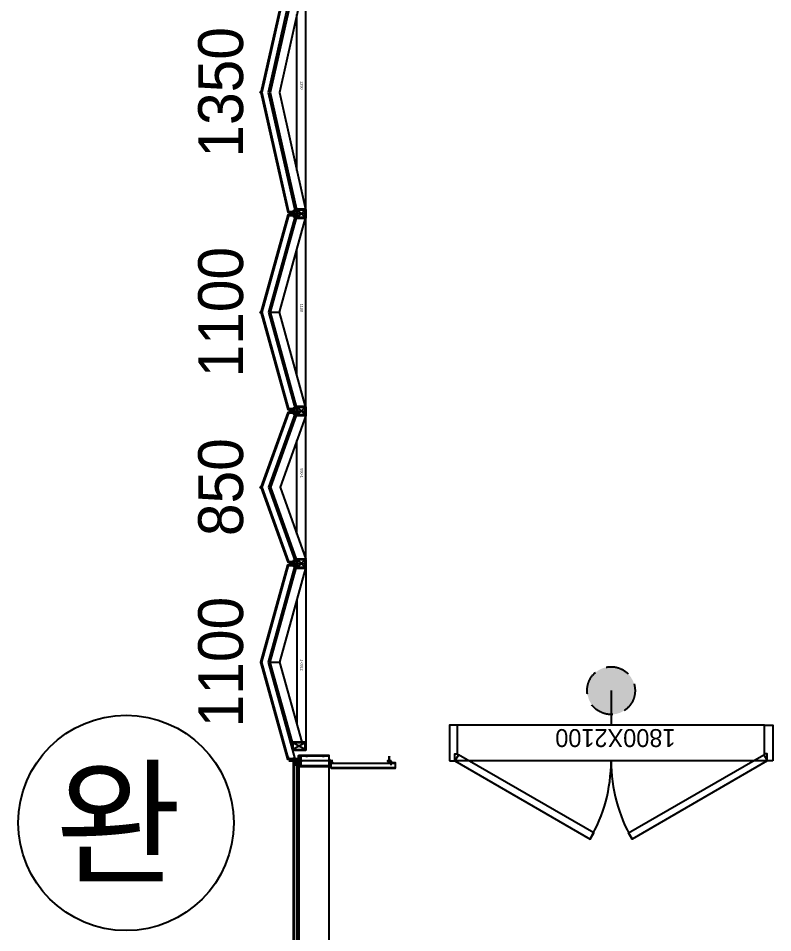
# Model space of a CAD drawing. Header units: millimetres. Extents: x -95754 to 183257, y 26770 to 150605.
# Drawn here: x 90352 to 94554, y 122848 to 127943 of the extents above; entities that cross this region are included whole.
import ezdxf
from ezdxf.enums import TextEntityAlignment as Align

# ---------------------------------------------------------------- set-up
doc = ezdxf.new("R2010")
doc.units = ezdxf.units.MM
doc.header["$LTSCALE"] = 300
for name, pattern in [('CEN', [62, 60, -1, 0, -1]), ('CENTER', [2, 1.25, -0.25, 0.25, -0.25]), ('ghid', [3, 2, -1]), ('HID', [2.8, 1.8, -1])]:
    doc.linetypes.add(name, pattern=pattern)
for name, color, linetype in [('0-Sheet', 7, 'Continuous'), ('6FIN', 6, 'Continuous'), ('8', 8, 'Continuous'), ('A-DOOR', 4, 'Continuous'), ('A-DOOR-1', 1, 'Continuous'), ('A-DOOR-8', 8, 'Continuous'), ('A-ELE', 7, 'Continuous'), ('A-WIN', 4, 'Continuous'), ('A-갑종방화문', 7, 'Continuous'), ('A-방화문표기', 6, 'ghid'), ('A-하지철물', 55, 'Continuous'), ('alucobond', 4, 'Continuous'), ('B-AR', 4, 'Continuous'), ('CEN', 1, 'CEN'), ('GLASS', 4, 'Continuous'), ('INSUL', 8, 'Continuous'), ('mold', 4, 'Continuous'), ('SEALANT', 90, 'Continuous'), ('SHEET', 6, 'Continuous'), ('피난기구', 1, 'Continuous')]:
    doc.layers.add(name, color=color, linetype=linetype)
doc.layers.add('NOPLOT', color=191, linetype='Continuous', plot=False)
doc.styles.add('Gtx', font='')
doc.styles.add('X-PLAN$0$Gtx', font='')
doc.styles.get('Gtx').set_extended_font_data('Dotum')
doc.styles.get('X-PLAN$0$Gtx').set_extended_font_data('Dotum')

# ---------------------------------------------------------------- blocks, each defined once
blk = doc.blocks.new('X-PLAN$0$A$C049d522f')
blk.add_circle((600, 600), 600)
at = {"style": 'X-PLAN$0$Gtx'}
blk.add_text('완', height=562.5, dxfattribs=at).set_placement((204.1, 318.8))
blk = doc.blocks.new('FDD-2')
at = {"layer": 'A-DOOR', "linetype": 'Continuous'}
for points in [[(-870, 200), (-116.6, 635), (-96.6, 600.4), (-850, 165.4)], [(870, 200), (116.6, 635), (96.6, 600.4), (850, 165.4)], [(-900, 200), (-870, 200), (-870, 160), (-855, 160), (-855, 0), (-900, 0)], [(900, 200), (870, 200), (870, 160), (855, 160), (855, 0), (900, 0)]]:
    blk.add_lwpolyline(points, close=True, dxfattribs=at)
at = {"layer": 'A-DOOR-1', "linetype": 'Continuous'}
for centre, start, end in [((-870, 200), 0, 30), ((870, 200), 150, 180)]:
    blk.add_arc(centre, 870, start, end, dxfattribs=at)
at = {"layer": 'A-DOOR-8', "linetype": 'Continuous'}
for p, q in [((-870, 200), (870, 200)), ((-855, 0), (855, 0))]:
    blk.add_line(p, q, dxfattribs=at)
at = {"layer": 'NOPLOT', "style": 'Gtx'}
blk.add_text('1800X2100', height=100, dxfattribs=at).set_placement((-358.5, 22.4))
blk = doc.blocks.new('EX-850-1')
at = {"layer": '6FIN', "elevation": 0}
for points in [[(3.2, 204.1), (46.8, 204.1, 0.414214), (50, 207.3), (50, 250.9, 0.414214), (46.8, 254.1), (3.2, 254.1, 0.414214), (0, 250.9), (0, 207.3, 0.414214)], [(896.8, 204.1), (853.2, 204.1, -0.414214), (850, 207.3), (850, 250.9, -0.414214), (853.2, 254.1), (896.8, 254.1, -0.414214), (900, 250.9), (900, 207.3, -0.414214)]]:
    blk.add_lwpolyline(points, format="xyb", close=True, dxfattribs=at)
at = {"layer": 'A-하지철물'}
for p, q in [((850, 254.1), (50, 254.1)), ((710.9, 204.1), (189.1, 204.1))]:
    blk.add_line(p, q, dxfattribs=at)
at = {"layer": 'A-하지철물', "elevation": 0}
for points in [[(49.9, 254.1), (450, 110.3), (850.1, 254.1)], [(50, 204.1), (50, 200.9), (450, 57.2), (850, 200.9), (850, 204.1)]]:
    blk.add_lwpolyline(points, dxfattribs=at)
at = {"layer": 'A-하지철물'}
blk.add_circle((450, 4.1), 4.07, dxfattribs=at)
at = {"layer": 'alucobond', "color": 251, "linetype": 'HID', "ltscale": 10}
for p, q in [((30.2, 185.1), (41.5, 185.1)), ((31.5, 182.4), (31.5, 187.8)), ((31.5, 186.6), (39.5, 186.6)), ((31.5, 183.6), (39.5, 183.6)), ((32, 189.3), (32.5, 189.3)), ((32, 180.9), (32.5, 180.9)), ((32.5, 180.9), (32.5, 189.3)), ((38, 182.7), (38, 187.4)), ((39.5, 182.7), (39.5, 187.4)), ((869.8, 185.1), (858.5, 185.1)), ((860.5, 182.7), (860.5, 187.4)), ((868.5, 186.6), (860.5, 186.6)), ((868.5, 183.6), (860.5, 183.6)), ((862, 182.7), (862, 187.4)), ((867.5, 180.9), (867.5, 189.3)), ((868, 189.3), (867.5, 189.3)), ((868, 180.9), (867.5, 180.9)), ((868.5, 182.4), (868.5, 187.8))]:
    blk.add_line(p, q, dxfattribs=at)
at = {"layer": 'alucobond'}
for p, q in [((32.5, 195.1), (36.5, 195.1)), ((867.5, 195.1), (863.5, 195.1))]:
    blk.add_line(p, q, dxfattribs=at)
at = {"layer": 'alucobond', "color": 251, "linetype": 'HID', "ltscale": 10}
for points in [[(32, 189.3), (31.5, 187.8)], [(32, 180.9), (31.5, 182.4)], [(868, 189.3), (868.5, 187.8)], [(868, 180.9), (868.5, 182.4)]]:
    blk.add_lwpolyline(points, dxfattribs=at)
at = {"layer": 'alucobond', "elevation": 0}
for points in [[(32.5, 195.1), (32.5, 154.1), (450, 4.1), (867.5, 154.1), (867.5, 195.1)], [(36.5, 195.1), (36.5, 156.9), (450, 8.3), (863.5, 156.9), (863.5, 195.1)]]:
    blk.add_lwpolyline(points, dxfattribs=at)
at = {"layer": 'alucobond', "color": 251, "linetype": 'HID', "ltscale": 10, "elevation": 0}
blk.add_lwpolyline([(36.5, 195.1), (450, 46.6), (863.5, 195.1)], dxfattribs=at)
at = {"layer": 'alucobond', "color": 251, "linetype": 'HID', "ltscale": 10}
for points in [[(39.5, 186.6, -0.666667), (39.5, 183.6, -1.5)], [(860.5, 186.6, 0.666667), (860.5, 183.6, 1.5)]]:
    blk.add_lwpolyline(points, format="xyb", dxfattribs=at)
for centre, start, end in [((38.7, 187.4), 0, 180), ((38.7, 182.7), 180, 0), ((861.3, 187.4), 0, 180), ((861.3, 182.7), 180, 0)]:
    blk.add_arc(centre, 0.75, start, end, dxfattribs=at)
at = {"layer": 'mold', "color": 4}
for points in [[(25, 204.1), (25, 202.6)], [(875, 204.1), (875, 202.6)]]:
    blk.add_lwpolyline(points, dxfattribs=at)
at = {"layer": 'NOPLOT'}
for p, q in [((3.2, 254.1), (0, 254.1)), ((0, 254.1), (0, 250.9)), ((0, 207.3), (0, 204.1)), ((3.2, 204.1), (0, 204.1)), ((25, 160), (25, 254.1)), ((46.8, 254.1), (50, 254.1)), ((46.8, 204.1), (50, 204.1)), ((50, 254.1), (50, 250.9)), ((50, 207.3), (50, 204.1)), ((853.2, 254.1), (850, 254.1)), ((850, 254.1), (850, 250.9)), ((850, 207.3), (850, 204.1)), ((853.2, 204.1), (850, 204.1)), ((875, 160), (875, 254.1)), ((896.8, 254.1), (900, 254.1)), ((896.8, 204.1), (900, 204.1)), ((900, 254.1), (900, 250.9)), ((900, 207.3), (900, 204.1))]:
    blk.add_line(p, q, dxfattribs=at)
at = {"layer": 'SHEET', "color": 8}
for p, q in [((46.8, 250.9), (3.2, 207.3)), ((3.2, 250.9), (46.8, 207.3)), ((853.2, 250.9), (896.8, 207.3)), ((896.8, 250.9), (853.2, 207.3))]:
    blk.add_line(p, q, dxfattribs=at)
at = {"layer": 'SHEET', "color": 8, "elevation": 0}
for points in [[(3.2, 207.3), (46.8, 207.3), (46.8, 250.9), (3.2, 250.9)], [(896.8, 207.3), (853.2, 207.3), (853.2, 250.9), (896.8, 250.9)]]:
    blk.add_lwpolyline(points, close=True, dxfattribs=at)
at = {"layer": 'NOPLOT', "linetype": 'HID', "style": 'Gtx'}
blk.add_text('850-1', height=15, dxfattribs=at).set_placement((344.2, 224))
blk = doc.blocks.new('EX-1350')
at = {"layer": '6FIN', "elevation": 0}
for points in [[(3.2, 204.1), (46.8, 204.1, 0.414214), (50, 207.3), (50, 250.9, 0.414214), (46.8, 254.1), (3.2, 254.1, 0.414214), (0, 250.9), (0, 207.3, 0.414214)], [(1396.8, 204.1), (1353.2, 204.1, -0.414214), (1350, 207.3), (1350, 250.9, -0.414214), (1353.2, 254.1), (1396.8, 254.1, -0.414214), (1400, 250.9), (1400, 207.3, -0.414214)]]:
    blk.add_lwpolyline(points, format="xyb", close=True, dxfattribs=at)
at = {"layer": 'A-하지철물'}
for p, q in [((1350, 254.1), (50, 254.1)), ((1133.9, 204.1), (266.1, 204.1))]:
    blk.add_line(p, q, dxfattribs=at)
at = {"layer": 'A-하지철물', "elevation": 0}
for points in [[(49.7, 252.7), (700, 106.6), (1350.3, 252.7)], [(50, 254.1), (50, 201.4), (700, 55.3), (1350, 201.4), (1350, 254.1)]]:
    blk.add_lwpolyline(points, dxfattribs=at)
at = {"layer": 'A-하지철물'}
blk.add_circle((700, 4.1), 4.07, dxfattribs=at)
at = {"layer": 'alucobond', "color": 251, "linetype": 'HID', "ltscale": 10}
for p, q in [((30.2, 185.1), (41.5, 185.1)), ((31.5, 182.4), (31.5, 187.8)), ((31.5, 186.6), (39.5, 186.6)), ((31.5, 183.6), (39.5, 183.6)), ((32, 189.3), (32.5, 189.3)), ((32, 180.9), (32.5, 180.9)), ((32.5, 180.9), (32.5, 189.3)), ((38, 182.7), (38, 187.4)), ((39.5, 182.7), (39.5, 187.4)), ((1369.8, 185.1), (1358.5, 185.1)), ((1360.5, 182.7), (1360.5, 187.4)), ((1368.5, 186.6), (1360.5, 186.6)), ((1368.5, 183.6), (1360.5, 183.6)), ((1362, 182.7), (1362, 187.4)), ((1367.5, 180.9), (1367.5, 189.3)), ((1368, 189.3), (1367.5, 189.3)), ((1368, 180.9), (1367.5, 180.9)), ((1368.5, 182.4), (1368.5, 187.8))]:
    blk.add_line(p, q, dxfattribs=at)
at = {"layer": 'alucobond'}
for p, q in [((32.5, 195.1), (36.5, 195.1)), ((1367.5, 195.1), (1363.5, 195.1))]:
    blk.add_line(p, q, dxfattribs=at)
at = {"layer": 'alucobond', "color": 251, "linetype": 'HID', "ltscale": 10, "elevation": 0}
for points in [[(32, 189.3), (31.5, 187.8)], [(32, 180.9), (31.5, 182.4)], [(36.5, 194.2), (700, 45.1), (1363.5, 194.2)], [(1368, 189.3), (1368.5, 187.8)], [(1368, 180.9), (1368.5, 182.4)]]:
    blk.add_lwpolyline(points, dxfattribs=at)
at = {"layer": 'alucobond', "elevation": 0}
for points in [[(32.5, 195.1), (32.5, 154.1), (700, 4.1), (1367.5, 154.1), (1367.5, 195.1)], [(36.5, 195.1), (36.5, 157.3), (700, 8.2), (1363.5, 157.3), (1363.5, 195.1)]]:
    blk.add_lwpolyline(points, dxfattribs=at)
at = {"layer": 'alucobond', "color": 251, "linetype": 'HID', "ltscale": 10, "elevation": 0}
for points in [[(39.5, 186.6, -0.666667), (39.5, 183.6, -1.5)], [(1360.5, 186.6, 0.666667), (1360.5, 183.6, 1.5)]]:
    blk.add_lwpolyline(points, format="xyb", dxfattribs=at)
at = {"layer": 'alucobond', "color": 251, "linetype": 'HID', "ltscale": 10}
for centre, start, end in [((38.7, 187.4), 0, 180), ((38.7, 182.7), 180, 0), ((1361.3, 187.4), 0, 180), ((1361.3, 182.7), 180, 0)]:
    blk.add_arc(centre, 0.75, start, end, dxfattribs=at)
at = {"layer": 'mold', "color": 4, "elevation": 0}
for points in [[(25, 204.1), (25, 202.6)], [(1375, 204.1), (1375, 202.6)]]:
    blk.add_lwpolyline(points, dxfattribs=at)
at = {"layer": 'NOPLOT'}
for p, q in [((3.2, 254.1), (0, 254.1)), ((0, 254.1), (0, 250.9)), ((0, 207.3), (0, 204.1)), ((3.2, 204.1), (0, 204.1)), ((25, 160), (25, 254.1)), ((46.8, 254.1), (50, 254.1)), ((46.8, 204.1), (50, 204.1)), ((50, 254.1), (50, 250.9)), ((50, 207.3), (50, 204.1)), ((1353.2, 254.1), (1350, 254.1)), ((1350, 254.1), (1350, 250.9)), ((1350, 207.3), (1350, 204.1)), ((1353.2, 204.1), (1350, 204.1)), ((1375, 160), (1375, 254.1)), ((1396.8, 254.1), (1400, 254.1)), ((1396.8, 204.1), (1400, 204.1)), ((1400, 254.1), (1400, 250.9)), ((1400, 207.3), (1400, 204.1))]:
    blk.add_line(p, q, dxfattribs=at)
at = {"layer": 'SHEET', "color": 8}
for p, q in [((46.8, 250.9), (3.2, 207.3)), ((3.2, 250.9), (46.8, 207.3)), ((1353.2, 250.9), (1396.8, 207.3)), ((1396.8, 250.9), (1353.2, 207.3))]:
    blk.add_line(p, q, dxfattribs=at)
at = {"layer": 'SHEET', "color": 8, "elevation": 0}
for points in [[(3.2, 207.3), (46.8, 207.3), (46.8, 250.9), (3.2, 250.9)], [(1396.8, 207.3), (1353.2, 207.3), (1353.2, 250.9), (1396.8, 250.9)]]:
    blk.add_lwpolyline(points, close=True, dxfattribs=at)
at = {"layer": 'NOPLOT', "linetype": 'HID', "style": 'Gtx'}
blk.add_text('1350', height=15, dxfattribs=at).set_placement((637.1, 224))
blk = doc.blocks.new('EX-1100')
at = {"layer": '6FIN', "elevation": 0}
for points in [[(3.2, 204.1), (46.8, 204.1, 0.414214), (50, 207.3), (50, 250.9, 0.414214), (46.8, 254.1), (3.2, 254.1, 0.414214), (0, 250.9), (0, 207.3, 0.414214)], [(1146.8, 204.1), (1103.2, 204.1, -0.414214), (1100, 207.3), (1100, 250.9, -0.414214), (1103.2, 254.1), (1146.8, 254.1, -0.414214), (1150, 250.9), (1150, 207.3, -0.414214)]]:
    blk.add_lwpolyline(points, format="xyb", close=True, dxfattribs=at)
at = {"layer": 'A-하지철물'}
for p, q in [((1100, 254.1), (50, 254.1)), ((923.1, 204.1), (226.9, 204.1)), ((575, 55.9), (575, 107.8))]:
    blk.add_line(p, q, dxfattribs=at)
at = {"layer": 'A-하지철물', "elevation": 0}
blk.add_lwpolyline([(1100, 201.1), (1100, 253), (575, 107.8), (50, 253), (50, 201.1), (575, 55.9)], close=True, dxfattribs=at)
at = {"layer": 'A-하지철물'}
blk.add_circle((575, 4.1), 4.07, dxfattribs=at)
at = {"layer": 'alucobond', "color": 251, "linetype": 'HID', "ltscale": 10}
for p, q in [((30.2, 185.1), (41.5, 185.1)), ((31.5, 182.4), (31.5, 187.8)), ((31.5, 186.6), (39.5, 186.6)), ((31.5, 183.6), (39.5, 183.6)), ((32, 189.3), (32.5, 189.3)), ((32, 180.9), (32.5, 180.9)), ((32.5, 180.9), (32.5, 189.3)), ((38, 182.7), (38, 187.4)), ((39.5, 182.7), (39.5, 187.4)), ((1119.8, 185.1), (1108.5, 185.1)), ((1110.5, 182.7), (1110.5, 187.4)), ((1118.5, 186.6), (1110.5, 186.6)), ((1118.5, 183.6), (1110.5, 183.6)), ((1112, 182.7), (1112, 187.4)), ((1117.5, 180.9), (1117.5, 189.3)), ((1118, 189.3), (1117.5, 189.3)), ((1118, 180.9), (1117.5, 180.9)), ((1118.5, 182.4), (1118.5, 187.8))]:
    blk.add_line(p, q, dxfattribs=at)
at = {"layer": 'alucobond'}
for p, q in [((32.5, 195.1), (36.5, 195.1)), ((1117.5, 195.1), (1113.5, 195.1))]:
    blk.add_line(p, q, dxfattribs=at)
at = {"layer": 'alucobond', "color": 251, "linetype": 'HID', "ltscale": 10, "elevation": 0}
for points in [[(32, 189.3), (31.5, 187.8)], [(32, 180.9), (31.5, 182.4)], [(36.5, 194.5), (575, 45.6), (1113.5, 194.5)], [(1118, 189.3), (1118.5, 187.8)], [(1118, 180.9), (1118.5, 182.4)]]:
    blk.add_lwpolyline(points, dxfattribs=at)
at = {"layer": 'alucobond', "elevation": 0}
for points in [[(32.5, 195.1), (32.5, 154.1), (575, 4.1), (1117.5, 154.1), (1117.5, 195.1)], [(36.5, 195.1), (36.5, 157.1), (575, 8.2), (1113.5, 157.1), (1113.5, 195.1)], [(1113.5, 195.1), (1113.5, 157.2)]]:
    blk.add_lwpolyline(points, dxfattribs=at)
at = {"layer": 'alucobond', "color": 251, "linetype": 'HID', "ltscale": 10, "elevation": 0}
for points in [[(39.5, 186.6, -0.666667), (39.5, 183.6, -1.5)], [(1110.5, 186.6, 0.666667), (1110.5, 183.6, 1.5)]]:
    blk.add_lwpolyline(points, format="xyb", dxfattribs=at)
at = {"layer": 'alucobond', "color": 251, "linetype": 'HID', "ltscale": 10}
for centre, start, end in [((38.7, 187.4), 0, 180), ((38.7, 182.7), 180, 0), ((1111.3, 187.4), 0, 180), ((1111.3, 182.7), 180, 0)]:
    blk.add_arc(centre, 0.75, start, end, dxfattribs=at)
at = {"layer": 'mold', "color": 4, "elevation": 0}
for points in [[(25, 204.1), (25, 202.6)], [(1125, 204.1), (1125, 202.6)]]:
    blk.add_lwpolyline(points, dxfattribs=at)
at = {"layer": 'NOPLOT'}
for p, q in [((3.2, 254.1), (0, 254.1)), ((0, 254.1), (0, 250.9)), ((0, 207.3), (0, 204.1)), ((3.2, 204.1), (0, 204.1)), ((25, 160), (25, 254.1)), ((46.8, 254.1), (50, 254.1)), ((46.8, 204.1), (50, 204.1)), ((50, 254.1), (50, 250.9)), ((50, 207.3), (50, 204.1)), ((1103.2, 254.1), (1100, 254.1)), ((1100, 254.1), (1100, 250.9)), ((1100, 207.3), (1100, 204.1)), ((1103.2, 204.1), (1100, 204.1)), ((1125, 160), (1125, 254.1)), ((1146.8, 254.1), (1150, 254.1)), ((1146.8, 204.1), (1150, 204.1)), ((1150, 254.1), (1150, 250.9)), ((1150, 207.3), (1150, 204.1))]:
    blk.add_line(p, q, dxfattribs=at)
at = {"layer": 'SHEET', "color": 8}
for p, q in [((46.8, 250.9), (3.2, 207.3)), ((3.2, 250.9), (46.8, 207.3)), ((1103.2, 250.9), (1146.8, 207.3)), ((1146.8, 250.9), (1103.2, 207.3))]:
    blk.add_line(p, q, dxfattribs=at)
at = {"layer": 'SHEET', "color": 8, "elevation": 0}
for points in [[(3.2, 207.3), (46.8, 207.3), (46.8, 250.9), (3.2, 250.9)], [(1146.8, 207.3), (1103.2, 207.3), (1103.2, 250.9), (1146.8, 250.9)]]:
    blk.add_lwpolyline(points, close=True, dxfattribs=at)
at = {"layer": 'NOPLOT', "linetype": 'HID', "style": 'Gtx'}
blk.add_text('1100', height=15, dxfattribs=at).set_placement((526.9, 224))
blk = doc.blocks.new('*U113')
at = {"layer": 'B-AR', "color": 8}
for p, q in [((-60, -71, 0), (-35, -68)), ((2000, -71, 0), (1975, -68))]:
    blk.add_line(p, q, dxfattribs=at)
at = {"layer": 'B-AR'}
for points in [[(-49, -65.3, -0.414214), (-50, -64.3), (-50, -58, -0.414214), (-49.5, -57.5), (-10.5, -57.5, -0.414214), (-10, -58), (-10, -64.3, -0.414214), (-11, -65.3), (-25.3, -65.3, 0.414214), (-25.5, -65.5), (-25.5, -67.5, 0.414214), (-25, -68), (0, -68), (0, 100), (-60, 100), (-60, -68), (-35, -68, 0.414214), (-34.5, -67.5), (-34.5, -65.5, 0.414214), (-34.7, -65.3)], [(-2, -30.6), (-2, -65.2, -0.414214), (-2.5, -65.7), (-7.3, -65.7, -0.414214), (-7.8, -65.2), (-7.8, -55.8, 0.414214), (-8.3, -55.3), (-51.7, -55.3, 0.414214), (-52.2, -55.8), (-52.2, -65.2, -0.414214), (-52.7, -65.7), (-57.5, -65.7, -0.414214), (-58, -65.2), (-58, -30.6), (-57.5, -30.1), (-57.5, -20.9), (-58, -20.4), (-58, 62.4), (-57.5, 62.9), (-57.5, 72.1), (-58, 72.6), (-58, 97, -0.414214), (-57.5, 97.5), (-2.5, 97.5, -0.414214), (-2, 97), (-2, 72.6), (-2.5, 72.1), (-2.5, 62.9), (-2, 62.4), (-2, -20.4), (-2.5, -20.9), (-2.5, -30.1)], [(1989, -65.3, 0.414214), (1990, -64.3), (1990, -58, 0.414214), (1989.5, -57.5), (1950.5, -57.5, 0.414214), (1950, -58), (1950, -64.3, 0.414214), (1951, -65.3), (1965.3, -65.3, -0.414214), (1965.5, -65.5), (1965.5, -67.5, -0.414214), (1965, -68), (1940, -68), (1940, 100), (2000, 100), (2000, -68), (1975, -68, -0.414214), (1974.5, -67.5), (1974.5, -65.5, -0.414214), (1974.7, -65.3)], [(1942, -30.6), (1942, -65.2, 0.414214), (1942.5, -65.7), (1947.3, -65.7, 0.414214), (1947.8, -65.2), (1947.8, -55.8, -0.414214), (1948.3, -55.3), (1991.7, -55.3, -0.414214), (1992.2, -55.8), (1992.2, -65.2, 0.414214), (1992.7, -65.7), (1997.5, -65.7, 0.414214), (1998, -65.2), (1998, -30.6), (1997.5, -30.1), (1997.5, -20.9), (1998, -20.4), (1998, 62.4), (1997.5, 62.9), (1997.5, 72.1), (1998, 72.6), (1998, 97, 0.414214), (1997.5, 97.5), (1942.5, 97.5, 0.414214), (1942, 97), (1942, 72.6), (1942.5, 72.1), (1942.5, 62.9), (1942, 62.4), (1942, -20.4), (1942.5, -20.9), (1942.5, -30.1)], [(-27.3, -63.6, -0.414214), (-26.3, -62.6), (-25.4, -62.6, 0.298217), (-24.9, -62.9, 0.298217), (-24.5, -62.6), (-13.7, -62.6, 0.298217), (-13.2, -62.9, 0.414214), (-12.7, -62.4), (-12.7, -60.4, 0.414214), (-13.2, -59.9, 0.236068), (-13.6, -60.1), (-29.6, -60.1, 0.236068), (-30, -59.9, 0.236068), (-30.4, -60.1), (-46.4, -60.1, 0.236068), (-46.8, -59.9, 0.414214), (-47.3, -60.4), (-47.3, -62.4, 0.414214), (-46.8, -62.9, 0.298217), (-46.3, -62.6), (-35.5, -62.6, 0.298217), (-35.1, -62.9, 0.298217), (-34.6, -62.6), (-33.7, -62.6, -0.414214), (-32.7, -63.6), (-32.7, -67.9, 0.198912), (-32.7, -68.1), (-31.8, -69, -0.198911), (-31.5, -69.7), (-31.5, -95.8, 0.414214), (-30, -97.3, 0.414214), (-28.5, -95.8), (-28.5, -69.7, -0.198912), (-28.2, -69), (-27.5, -68.3, 0.198912), (-27.3, -67.6)], [(1967.3, -63.6, 0.414214), (1966.3, -62.6), (1965.4, -62.6, -0.298217), (1964.9, -62.9, -0.298217), (1964.5, -62.6), (1953.7, -62.6, -0.298217), (1953.2, -62.9, -0.414214), (1952.7, -62.4), (1952.7, -60.4, -0.414214), (1953.2, -59.9, -0.236068), (1953.6, -60.1), (1969.6, -60.1, -0.236068), (1970, -59.9, -0.236068), (1970.4, -60.1), (1986.4, -60.1, -0.236068), (1986.8, -59.9, -0.414214), (1987.3, -60.4), (1987.3, -62.4, -0.414214), (1986.8, -62.9, -0.298217), (1986.3, -62.6), (1975.5, -62.6, -0.298217), (1975.1, -62.9, -0.298217), (1974.6, -62.6), (1973.7, -62.6, 0.414214), (1972.7, -63.6), (1972.7, -67.9, -0.198912), (1972.7, -68.1), (1971.8, -69, 0.198911), (1971.5, -69.7), (1971.5, -95.8, -0.414214), (1970, -97.3, -0.414214), (1968.5, -95.8), (1968.5, -69.7, 0.198912), (1968.2, -69), (1967.5, -68.3, -0.198912), (1967.3, -67.6)]]:
    blk.add_lwpolyline(points, format="xyb", close=True, dxfattribs=at)
at = {"layer": 'B-AR', "color": 8, "elevation": 0}
for points in [[(-35, -71), (-60, -71), (-60, -68), (-35, -68)], [(1975, -71), (2000, -71), (2000, -68), (1975, -68)]]:
    blk.add_lwpolyline(points, close=True, dxfattribs=at)
at = {"layer": 'B-AR'}
for points in [[(-12.2, -59.7), (-30, -59.7), (-12.2, -59.7), (-12.2, -63.1), (-26.5, -63.1), (-27, -63.6), (-27, -66.1), (-26.2, -66.1), (-25.7, -65.6), (-25.7, -65.1), (-23.6, -65.1), (-23.3, -64.8), (-13, -64.8), (-13, -65.1), (-11, -65.1), (-10.5, -64.6), (-10.5, -58.2), (-11, -57.7), (-13, -57.7), (-13, -58), (-23.5, -58), (-23.5, -57.7), (-28, -57.7), (-28, -58), (-32, -58), (-32, -57.7), (-36.5, -57.7), (-36.5, -58), (-47, -58), (-47, -57.7), (-49, -57.7), (-49.5, -58.2), (-49.5, -64.6), (-49, -65.1), (-47, -65.1), (-47, -64.8), (-36.7, -64.8), (-36.4, -65.1), (-34.3, -65.1), (-34.3, -65.6), (-33.8, -66.1), (-32.9, -66.1), (-32.9, -63.6), (-33.4, -63.1), (-47.8, -63.1), (-47.8, -59.7), (-30, -59.7)], [(1952.1, -59.7), (1970, -59.7), (1952.1, -59.7), (1952.1, -63.1), (1966.5, -63.1), (1967, -63.6), (1967, -66.1), (1966.2, -66.1), (1965.7, -65.6), (1965.7, -65.1), (1963.6, -65.1), (1963.3, -64.8), (1953, -64.8), (1953, -65.1), (1951, -65.1), (1950.5, -64.6), (1950.5, -58.2), (1951, -57.7), (1953, -57.7), (1953, -58), (1963.5, -58), (1963.5, -57.7), (1968, -57.7), (1968, -58), (1972, -58), (1972, -57.7), (1976.5, -57.7), (1976.5, -58), (1987, -58), (1987, -57.7), (1989, -57.7), (1989.5, -58.2), (1989.5, -64.6), (1989, -65.1), (1987, -65.1), (1987, -64.8), (1976.7, -64.8), (1976.4, -65.1), (1974.3, -65.1), (1974.3, -65.6), (1973.8, -66.1), (1972.9, -66.1), (1972.9, -63.6), (1973.4, -63.1), (1987.8, -63.1), (1987.8, -59.7), (1970, -59.7)]]:
    blk.add_lwpolyline(points, dxfattribs=at)
at = {"layer": 'CEN', "ltscale": 0.005}
for p, q in [((-30, 120), (-30, -120)), ((1970, 120), (1970, -120))]:
    blk.add_line(p, q, dxfattribs=at)
at = {"layer": 'GLASS', "color": 8}
for p, q in [((1940, 100), (0, 100)), ((-14.5, -82.8, 0), (-7.5, -82.8, 0)), ((-14.5, -93.3, 0), (-7.5, -93.3, 0)), ((0, -68), (1940, -68)), ((1954.5, -82.8, 0), (1947.5, -82.8, 0)), ((1954.5, -93.3, 0), (1947.5, -93.3, 0))]:
    blk.add_line(p, q, dxfattribs=at)
at = {"layer": 'GLASS', "color": 8, "elevation": 0}
for points in [[(214.8, -82), (1961.5, -82, 0.414214), (1962.5, -81), (1962.5, -77, 0.414214), (1961.5, -76), (214.8, -76), (-21.5, -76, 0.414214), (-22.5, -77), (-22.5, -81, 0.414214), (-21.5, -82)], [(214.8, -100), (1961.5, -100, 0.414214), (1962.5, -99), (1962.5, -95, 0.414214), (1961.5, -94), (214.8, -94), (-21.5, -94, 0.414214), (-22.5, -95), (-22.5, -99, 0.414214), (-21.5, -100)], [(-21.5, -82, -0.198912), (-22.2, -81.7, -0.112366), (-22.2, -94.3, -0.198912), (-21.5, -94), (-14.5, -94), (-14.5, -93), (-13.8, -93, -0.414214), (-14.5, -92.3), (-14.5, -83.8, -0.414035), (-13.8, -83.1), (-14.5, -83.1), (-14.5, -82)], [(1961.5, -82, 0.198912), (1962.2, -81.7, 0.112366), (1962.2, -94.3, 0.198912), (1961.5, -94), (1954.5, -94), (1954.5, -93), (1953.8, -93, 0.414214), (1954.5, -92.3), (1954.5, -83.8, 0.414035), (1953.8, -83.1), (1954.5, -83.1), (1954.5, -82)]]:
    blk.add_lwpolyline(points, format="xyb", close=True, dxfattribs=at)
for points in [[(-14.5, -83.1), (-7.5, -83.1), (-7.5, -82), (-14.5, -82)], [(-14.5, -93), (-7.5, -93), (-7.5, -94), (-14.5, -94)], [(1954.5, -83.1), (1947.5, -83.1), (1947.5, -82), (1954.5, -82)], [(1954.5, -93), (1947.5, -93), (1947.5, -94), (1954.5, -94)]]:
    blk.add_lwpolyline(points, close=True, dxfattribs=at)
for points in [[(-13.8, -83.1, 0.414214), (-14.5, -83.8), (-14.5, -92.3, 0.414214), (-13.8, -93), (-8, -93, 0.414214), (-7.5, -92.5), (-7.5, -88.5), (-8, -88), (-7.5, -87.5), (-7.5, -83.6, 0.414214), (-8, -83.1), (-13.8, -83.1)], [(-13.8, -83.6), (-8.2, -83.6, -0.414214), (-8, -83.8), (-8, -92.3, -0.414214), (-8.2, -92.5), (-13.8, -92.5, -0.414214), (-14, -92.3), (-14, -83.8, -0.414214), (-13.8, -83.6)], [(1953.8, -83.1, -0.414214), (1954.5, -83.8), (1954.5, -92.3, -0.414214), (1953.8, -93), (1948, -93, -0.414214), (1947.5, -92.5), (1947.5, -88.5), (1948, -88), (1947.5, -87.5), (1947.5, -83.6, -0.414214), (1948, -83.1), (1953.8, -83.1)], [(1953.8, -83.6), (1948.2, -83.6, 0.414214), (1948, -83.8), (1948, -92.3, 0.414214), (1948.2, -92.5), (1953.8, -92.5, 0.414214), (1954, -92.3), (1954, -83.8, 0.414214), (1953.8, -83.6)]]:
    blk.add_lwpolyline(points, format="xyb", dxfattribs=at)
at = {"layer": 'SEALANT', "color": 4}
for points in [[(-15.5, -68), (-15.5, -76), (-25.5, -76), (-25.5, -68)], [(1955.5, -68), (1955.5, -76), (1965.5, -76), (1965.5, -68)]]:
    blk.add_lwpolyline(points, close=True, dxfattribs=at)
for points in [[(0, -68, 0.032752), (1, -76)], [(1940, -68, -0.032752), (1939, -76)]]:
    blk.add_lwpolyline(points, format="xyb", dxfattribs=at)
at = {"layer": 'SEALANT', "color": 8}
for centre, start, end in [((-35.1, -79.4), 76.7784, 89.2245), ((-24.9, -79.4), 90.7755, 103.2216), ((1964.9, -79.4), 76.7784, 89.2245), ((1975.1, -79.4), 90.7755, 103.2216)]:
    blk.add_arc(centre, 11.4, start, end, dxfattribs=at)
blk = doc.blocks.new('A$Ca5773e7c')
at = {"layer": '6FIN', "elevation": 0}
blk.add_lwpolyline([(0, 75), (45, 75), (45, 0), (0, 0)], close=True, dxfattribs=at)
at = {"layer": 'SHEET', "color": 8}
for p, q in [((41.8, 3.2), (3.2, 71.8)), ((3.2, 3.2), (41.8, 71.8))]:
    blk.add_line(p, q, dxfattribs=at)
at = {"layer": 'SHEET', "color": 8, "elevation": 0}
blk.add_lwpolyline([(3.2, 71.8), (41.8, 71.8), (41.8, 3.2), (3.2, 3.2)], close=True, dxfattribs=at)
blk = doc.blocks.new('EX-1100-1')
at = {"layer": '6FIN', "elevation": 0}
blk.add_lwpolyline([(50, 1121.8), (50, 1078.2, -0.414214), (46.8, 1075), (3.2, 1075, -0.414214), (0, 1078.2), (0, 1121.8, -0.414214), (3.2, 1125), (46.8, 1125, -0.414214)], format="xyb", close=True, dxfattribs=at)
at = {"layer": 'A-하지철물'}
for p, q in [((0, 1075), (0, 59.8)), ((50, 898.1), (50, 201.9)), ((198.1, 550), (146.2, 550))]:
    blk.add_line(p, q, dxfattribs=at)
at = {"layer": 'A-하지철물', "elevation": 0}
blk.add_lwpolyline([(75, 104.7), (198.1, 550), (53, 1075), (1.1, 1075), (146.2, 550), (23.1, 104.8)], dxfattribs=at)
at = {"layer": 'A-하지철물'}
blk.add_circle((250, 550), 4.07, dxfattribs=at)
at = {"layer": 'alucobond'}
for p, q in [((58.9, 1092.5), (58.9, 1088.5)), ((58.9, 7.5), (58.9, 11.5))]:
    blk.add_line(p, q, dxfattribs=at)
at = {"layer": 'alucobond', "color": 251, "linetype": 'HID', "ltscale": 10}
for p, q in [((64.8, 1093), (64.8, 1092.5)), ((73.2, 1092.5), (64.8, 1092.5)), ((71.7, 1093.5), (66.3, 1093.5)), ((71.4, 1087), (66.6, 1087)), ((71.4, 1085.5), (66.6, 1085.5)), ((67.5, 1093.5), (67.5, 1085.5)), ((69, 1094.8), (69, 1083.5)), ((70.5, 1093.5), (70.5, 1085.5)), ((73.2, 1093), (73.2, 1092.5)), ((73.2, 7.5), (64.8, 7.5)), ((64.8, 7), (64.8, 7.5)), ((71.7, 6.5), (66.3, 6.5)), ((71.4, 14.5), (66.6, 14.5)), ((71.4, 13), (66.6, 13)), ((67.5, 6.5), (67.5, 14.5)), ((69, 5.2), (69, 16.5)), ((70.5, 6.5), (70.5, 14.5)), ((73.2, 7), (73.2, 7.5))]:
    blk.add_line(p, q, dxfattribs=at)
at = {"layer": 'alucobond', "elevation": 0}
for points in [[(58.9, 7.5), (100, 7.5), (250, 550), (100, 1092.5), (58.9, 1092.5)], [(58.9, 11.5), (97, 11.5), (245.8, 550), (97, 1088.5), (58.9, 1088.5)], [(58.9, 1088.5), (96.8, 1088.5)]]:
    blk.add_lwpolyline(points, dxfattribs=at)
at = {"layer": 'alucobond', "color": 251, "linetype": 'HID', "ltscale": 10, "elevation": 0}
for points in [[(59.6, 11.5), (208.5, 550), (59.6, 1088.5)], [(64.8, 1093), (66.3, 1093.5)], [(73.2, 1093), (71.7, 1093.5)], [(64.8, 7), (66.3, 6.5)], [(73.2, 7), (71.7, 6.5)]]:
    blk.add_lwpolyline(points, dxfattribs=at)
for points in [[(67.5, 1085.5, 0.666667), (70.5, 1085.5, 1.5)], [(67.5, 14.5, -0.666667), (70.5, 14.5, -1.5)]]:
    blk.add_lwpolyline(points, format="xyb", dxfattribs=at)
at = {"layer": 'alucobond', "color": 251, "linetype": 'HID', "ltscale": 10}
for centre, start, end in [((66.6, 1086.3), 90, 270), ((71.4, 1086.3), 270, 90), ((66.6, 13.7), 90, 270), ((71.4, 13.7), 270, 90)]:
    blk.add_arc(centre, 0.75, start, end, dxfattribs=at)
at = {"layer": 'mold', "color": 4, "elevation": 0}
blk.add_lwpolyline([(50, 1100), (51.5, 1100)], dxfattribs=at)
blk.add_lwpolyline([(41, 0), (42.5, 0), (42.5, 11.5), (97, 11.5), (100.2, 23.1), (98.8, 23.6), (95.9, 13), (41, 13)], close=True, dxfattribs=at)
at = {"layer": 'NOPLOT'}
for p, q in [((0, 1121.8), (0, 1125)), ((0, 1125), (3.2, 1125)), ((46.8, 1125), (50, 1125)), ((50, 1121.8), (50, 1125)), ((94, 1100), (0, 1100)), ((0, 1078.2), (0, 1075)), ((0, 1075), (3.2, 1075)), ((46.8, 1075), (50, 1075)), ((50, 1078.2), (50, 1075)), ((94, 0), (20, 0))]:
    blk.add_line(p, q, dxfattribs=at)
at = {"layer": 'SHEET', "color": 8}
for p, q in [((3.2, 1078.2), (46.8, 1121.8)), ((3.2, 1121.8), (46.8, 1078.2))]:
    blk.add_line(p, q, dxfattribs=at)
at = {"layer": 'SHEET', "color": 8, "elevation": 0}
blk.add_lwpolyline([(46.8, 1121.8), (46.8, 1078.2), (3.2, 1078.2), (3.2, 1121.8)], close=True, dxfattribs=at)
at = {"layer": 'A-ELE', "rotation": 270}
blk.add_blockref('A$Ca5773e7c', (0, 104.8), dxfattribs=at)
at = {"layer": 'NOPLOT', "linetype": 'HID', "style": 'Gtx'}
blk.add_text('1100-1', height=15, rotation=90, dxfattribs=at).set_placement((30, 501.9))
blk = doc.blocks.new('CONC-PIN')
at = {"layer": '8', "color": 1, "linetype": 'CENTER'}
blk.add_line((-6.8, 0), (28.8, 0), dxfattribs=at)
at = {"layer": '8', "color": 8}
for p, q in [((-0.8, -2.9), (-0.8, 2.9)), ((-0.3, 3.4), (0, 3.4)), ((0, -3.4), (0, 3.4)), ((0, 1.5), (23.7, 1.5)), ((26.1, 0), (23.7, 1.5)), ((26.1, 0), (23.7, -1.5)), ((-0.3, -3.4), (0, -3.4)), ((0, -1.5), (23.7, -1.5))]:
    blk.add_line(p, q, dxfattribs=at)
for centre, start, end in [((-0.3, 2.9), 90, 180), ((-0.3, -2.9), 180, 270)]:
    blk.add_arc(centre, 0.5, start, end, dxfattribs=at)
blk = doc.blocks.new('A$Ca3e3bad8')
at = {"layer": '0-Sheet'}
blk.add_lwpolyline([(-368, -2), (-12, -2), (-12, -28, 0.414214), (-10, -30), (-3, -30), (-3, -28), (-10, -28), (-10, -2, 0.414214), (-12, 0), (-368, 0, 0.414214), (-370, -2), (-370, -28, 0.414214), (-368, -30), (-347, -30), (-347, -37), (-345, -37), (-345, -30, 0.414214), (-347, -28), (-368, -28), (-368, -2)], format="xyb", dxfattribs=at)
blk.add_lwpolyline([(-345, -40), (-325, -40), (-325, -38), (-343, -38), (-343, -20), (-345, -20)], close=True, dxfattribs=at)
at = {"layer": '0-Sheet', "elevation": 0}
blk.add_lwpolyline([(0, -30), (0, -50), (-2, -50), (-2, -32), (-20, -32), (-20, -30)], close=True, dxfattribs=at)
at = {"layer": 'INSUL'}
blk.add_lwpolyline([(-12, -2), (-12, -28), (-368, -28), (-368, -2)], close=True, dxfattribs=at)
at = {"rotation": 270}
blk.add_blockref('CONC-PIN', (-335, -38), dxfattribs=at)
blk = doc.blocks.new('SYM-갑종방화문')
at = {"layer": 'A-방화문표기'}
blk.add_hatch(color=251, dxfattribs=at).paths.add_polyline_path([(-600, 0, 1), (600, 0, 1)])
at = {"layer": 'A-방화문표기', "color": 251}
blk.add_circle((0, 0), 600, dxfattribs=at)
blk = doc.blocks.new('A$C1B410CB1')
at = {"layer": 'NOPLOT'}
blk.add_line((100, 100), (100, 244), dxfattribs=at)
at = {"layer": 'A-갑종방화문', "xscale": 0.1666666666666667, "yscale": 0.1666666666666667, "zscale": 0.1666666666666667}
blk.add_blockref('SYM-갑종방화문', (100, 100), dxfattribs=at)
blk = doc.blocks.new('A$C0b20c517')
at = {"layer": 'NOPLOT', "linetype": 'Continuous', "style": 'Gtx'}
for s, p in [('1350', (125, 21118.7)), ('1100', (125, 19893.7)), ('850', (125, 18918.7)), ('1100', (125, 17943.7))]:
    blk.add_text(s, height=250, rotation=90, dxfattribs=at).set_placement(p, align=Align.MIDDLE_CENTER)

msp = doc.modelspace()

# ---------------------------------------------------------------- block references
at = {"layer": 'A-DOOR', "transparency": 33554687, "rotation": 180}
msp.add_blockref('FDD-2', (93653.571, 124005.018), dxfattribs=at)
at = {"layer": 'A-ELE', "transparency": 33554687, "xscale": -1}
msp.add_blockref('EX-1100-1', (91953.571, 123805.018), dxfattribs=at)
at = {"layer": 'A-WIN', "transparency": 33554687, "rotation": 270}
msp.add_blockref('*U113', (91983.571, 123775.018), dxfattribs=at)
at = {"layer": 'A-갑종방화문', "transparency": 33554687, "xscale": 1.333333333333056, "yscale": 1.333333333333056, "zscale": 1.333333333333056, "rotation": 180}
msp.add_blockref('A$C1B410CB1', (93786.904, 124330.33), dxfattribs=at)
at = {"layer": 'A-하지철물', "transparency": 33554687}
for name, p, rotation in [('EX-1350', (91699.5, 128230.018), 270), ('EX-1100', (91699.5, 126880.018), 270), ('EX-850-1', (91699.5, 125780.018), 270), ('A$Ca3e3bad8', (92083.571, 123765.018), 180)]:
    msp.add_blockref(name, p, dxfattribs=dict(at, rotation=rotation))
at = {"layer": 'NOPLOT', "transparency": 33554687}
msp.add_blockref('A$C0b20c517', (91354.047, 106412.038), dxfattribs=at)
at = {"layer": '피난기구', "transparency": 33554687}
msp.add_blockref('X-PLAN$0$A$C049d522f', (90352.378, 122859.891), dxfattribs=at)

doc.saveas('drawing.dxf')
